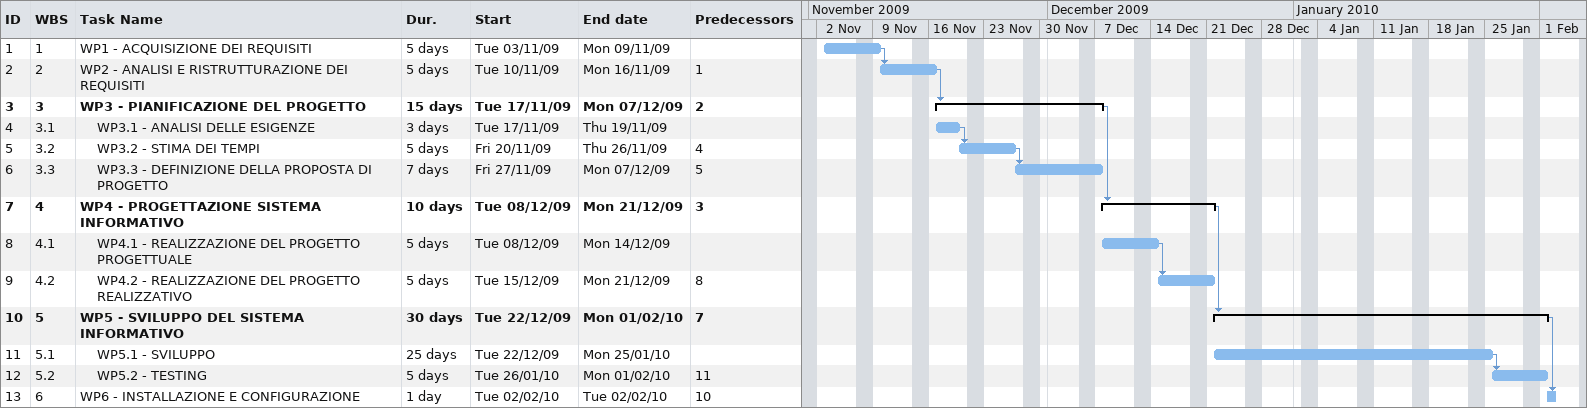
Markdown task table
| ID | WBS | Task | Duration | Start | Finish | Predecessors |
|---|---|---|---|---|---|---|
| 1 | 1 | WP1 - ACQUISIZIONE DEI REQUISITI | 5d | 2009-11-03 | 2009-11-09 |  |
| 2 | 2 | WP2 - ANALISI E RISTRUTTURAZIONE DEI REQUISITI | 5d | 2009-11-10 | 2009-11-16 | 1 |
| 3 | 3 | **WP3 - PIANIFICAZIONE DEL PROGETTO** | 15d | 2009-11-17 | 2009-12-07 | 2 |
| 4 | 3.1 | WP3.1 - ANALISI DELLE ESIGENZE | 3d | 2009-11-17 | 2009-11-19 |  |
| 5 | 3.2 | WP3.2 - STIMA DEI TEMPI | 5d | 2009-11-20 | 2009-11-26 | 4 |
| 6 | 3.3 | WP3.3 - DEFINIZIONE DELLA PROPOSTA DI PROGETTO | 7d | 2009-11-27 | 2009-12-07 | 5 |
| 7 | 4 | **WP4 - PROGETTAZIONE SISTEMA INFORMATIVO** | 10d | 2009-12-08 | 2009-12-21 | 3 |
| 8 | 4.1 | WP4.1 - REALIZZAZIONE DEL PROGETTO PROGETTUALE | 5d | 2009-12-08 | 2009-12-14 |  |
| 9 | 4.2 | WP4.2 - REALIZZAZIONE DEL PROGETTO REALIZZATIVO | 5d | 2009-12-15 | 2009-12-21 | 8 |
| 10 | 5 | **WP5 - SVILUPPO DEL SISTEMA INFORMATIVO** | 30d | 2009-12-22 | 2010-02-01 | 7 |
| 11 | 5.1 | WP5.1 - SVILUPPO | 25d | 2009-12-22 | 2010-01-25 |  |
| 12 | 5.2 | WP5.2 - TESTING | 5d | 2010-01-26 | 2010-02-01 | 11 |
| 13 | 6 | WP6 - INSTALLAZIONE E CONFIGURAZIONE | 1d | 2010-02-02 | 2010-02-02 | 10 |
